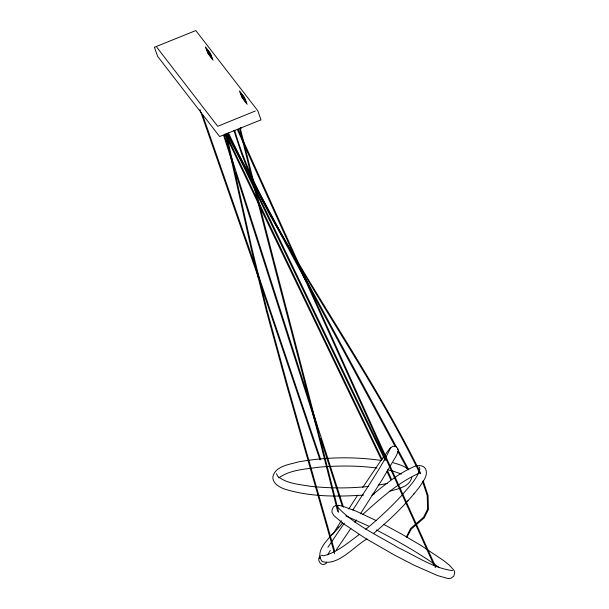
<?xml version="1.0" encoding="UTF-8"?>
<svg xmlns="http://www.w3.org/2000/svg" width="609" height="609" viewBox="0 0 609 609"><rect width="100%" height="100%" fill="white"/><g stroke="black" fill="none" stroke-linecap="round" stroke-linejoin="round"><path stroke-width="0.91" d="M326.355 562.891L326.439 562.107M390.719 447.684C380.199 469.509 365.621 489.446 352.877 510.098M338.041 506.033L337.736 507.221C354.461 525.072 377.854 535.372 398.598 547.872C416.107 555.979 433.197 568.189 452.586 570.618M208.133 53.866L205.385 46.824M208.75 54.635L206.025 47.624M209.359 55.457L206.618 48.416M209.976 56.249L207.25 49.215M210.592 57.018L207.844 50.007M211.201 57.84L208.514 50.836M211.818 58.631L209.093 51.598M212.427 59.431L209.74 52.427M213.043 60.222L210.326 53.181M242.237 97.973L239.55 90.977M242.854 98.772L240.113 91.731M243.471 99.564L240.745 92.53M244.08 100.356L241.362 93.322M244.696 101.155L242.009 94.151M245.313 101.947L242.588 94.913M245.922 102.738L243.235 95.742M246.538 103.538L243.821 96.496M247.155 104.329L244.43 97.295M411.821 477.289C409.621 487.101 397.357 489.004 389.235 491.318M241.271 128.103L239.093 128.902M320.197 555.933C315.888 560.021 321.902 567.71 326.295 563.089M327.703 554.822L330.268 550.361M332.963 534.101L341.322 520.68M348.79 508.926L357.658 495.193M360.376 513.905L382.186 479.626L396.489 455.463L398.301 450.782L397.814 448.513L396.261 446.8L392.904 446.184L389.714 448.574L380.671 460.83L362.705 487.497M354.88 522.309L356.41 519.972M344.336 523.108L327.908 547.293M350.868 528.384L336.404 549.752M342.41 522.933C336.785 532.099 312.113 549.036 322.214 561.551C338.117 566.4 354.415 545.969 366.953 538.988M373.408 533.651C390.064 519.546 406.036 504.404 419.403 487.086C422.707 481.841 428.911 475.05 425.333 468.481C423.148 464.926 417.972 465.192 414.531 466.425C398.644 473.216 385.215 484.505 371.901 495.277M331.73 534.793L332.4 534.032M413.625 494.302L414.295 493.541M338.01 527.622L338.543 527.021M407.49 501.314L408.015 500.712M355.055 521.799L356.364 520.512M362.462 514.689C379.788 499.213 397.411 482.983 418.809 473.36M278.739 477.905C290.204 469.691 305.337 469.212 318.865 467.202C338.193 465.542 357.734 465.512 376.986 468.039M319.337 558.346L320.342 557.448M255.293 111.013L217.725 126.291L156.795 47.251M365.765 529.29C378.592 518.746 390.719 507.343 402.001 495.17C408.609 487.033 417.188 479.344 419.867 468.877L419.152 466.974M359.379 534.451C348.211 542.528 337.272 552.439 323.592 555.773L321.392 555.218M435.062 567.466L435.762 567.139L242.595 139.301M240.136 128.316L240.783 128.278M387.248 483.477L378.037 485.19M368.666 486.408C349.292 488.471 329.69 488.388 310.324 486.279C299.232 484.361 286.717 483.706 277.666 476.268L276.478 473.673M372.601 494.15L374.36 493.945M363.611 495.087C337.249 496.822 310.027 496.974 284.563 489.08C279.287 487.131 272.292 483.203 272.893 476.657C275.496 465.893 289.42 464.576 298.204 461.957C325.549 456.963 353.768 456.544 381.287 460.434M387.568 469.828L392.15 470.803L401.392 474.03M393.262 462.749C398.408 464.347 404.018 465.649 408.114 469.387M345.859 515.945L368.468 525.97M376.514 520.718L355.785 511.02L342.464 506.155L338.657 505.348L335.414 505.721L333.435 506.894L331.989 510.144L332.019 512.428L333.96 515.656L343.019 523.413L365.301 538.287L394.525 555.119L414.021 565.182L437.46 575.535L447.904 578.55L451.147 578.177L453.819 576.084L454.702 572.612L454.07 570.42L449.366 565.167L443.535 560.493L421.261 545.611L402.077 534.329L383.739 524.402M376.423 529.975C398.149 541.287 419.609 553.337 439.462 567.74M298.349 264.131L269.406 214.109L254.562 184.664M300.762 268.135C340.949 336.389 385.406 402.343 419.989 473.718M396.429 446.945L300.382 268.942M397.289 448.544L408.845 469.882M395.218 446.587L308.542 285.986M397.806 451.368L407.619 469.486M227.286 133.135L229.045 136.401M234.754 147.013L253.884 182.555M254.775 184.207L289.222 248.198M291.894 253.169L293.233 255.651M293.683 256.48L298.151 264.793M226.51 133.569L243.318 164.811M247.772 173.078L268.272 211.163M269.178 212.838L270.076 214.513M270.975 216.187L271.88 217.862M272.779 219.537L305.863 281.008M420.796 473.528C383.008 396.033 334.333 324.544 290.889 250.215C268.5 212.107 246.972 172.956 234.648 130.265M228.482 133.006L254.166 186.377M254.981 188.059L385.916 459.955M227.675 133.401L256.199 192.665M257.013 194.347L385.116 460.351M382.186 459.521L226.266 134.627M381.409 459.765L260.827 208.78M259.609 206.238L227.926 139.971M225.079 134.01L226.708 137.413M387.796 471.297L391.64 479.595M386.997 471.495L390.826 479.763M434.255 565.784L244.795 146.229M253.801 182.974L247.3 168.594L241.514 153.537L233.833 130.417M238.134 129.298L241.849 137.634M237.365 129.565L244.049 144.561M255.871 267.678L202.47 114.515M256.785 270.343L320.76 459.711M258.391 277.59L199.897 109.529M260.21 282.926L319.938 459.833M423.118 480.57L428.051 495.528L428.454 509.429L424.207 517.886L411.311 529.031L406.881 537.184L406.409 536.826L410.611 528.46L423.506 517.307L427.594 509.17L427.206 495.574L422.585 481.59M343.461 507.168L231.116 156.155M318.195 431.142L235.394 172.248M320.509 438.343L342.365 506.429M224.47 135.327L230.248 153.438M223.648 135.464L232.859 164.316M334.821 551.625L287.478 385.116L267.237 310.955L251.966 248.609L226.312 133.493M334.554 553.71L286.702 385.398L266.453 311.222L251.182 248.86L225.741 134.642M240.197 127.867C271.842 256.32 306.814 383.921 338.711 512.291M239.779 129.618L243.501 144.211C273.601 266.986 307.309 388.824 337.652 511.514M154.427 47.266L157.64 56.393L219.621 136.545L261.002 119.844L257.79 110.716L195.809 30.564L154.427 47.266"/></g></svg>
